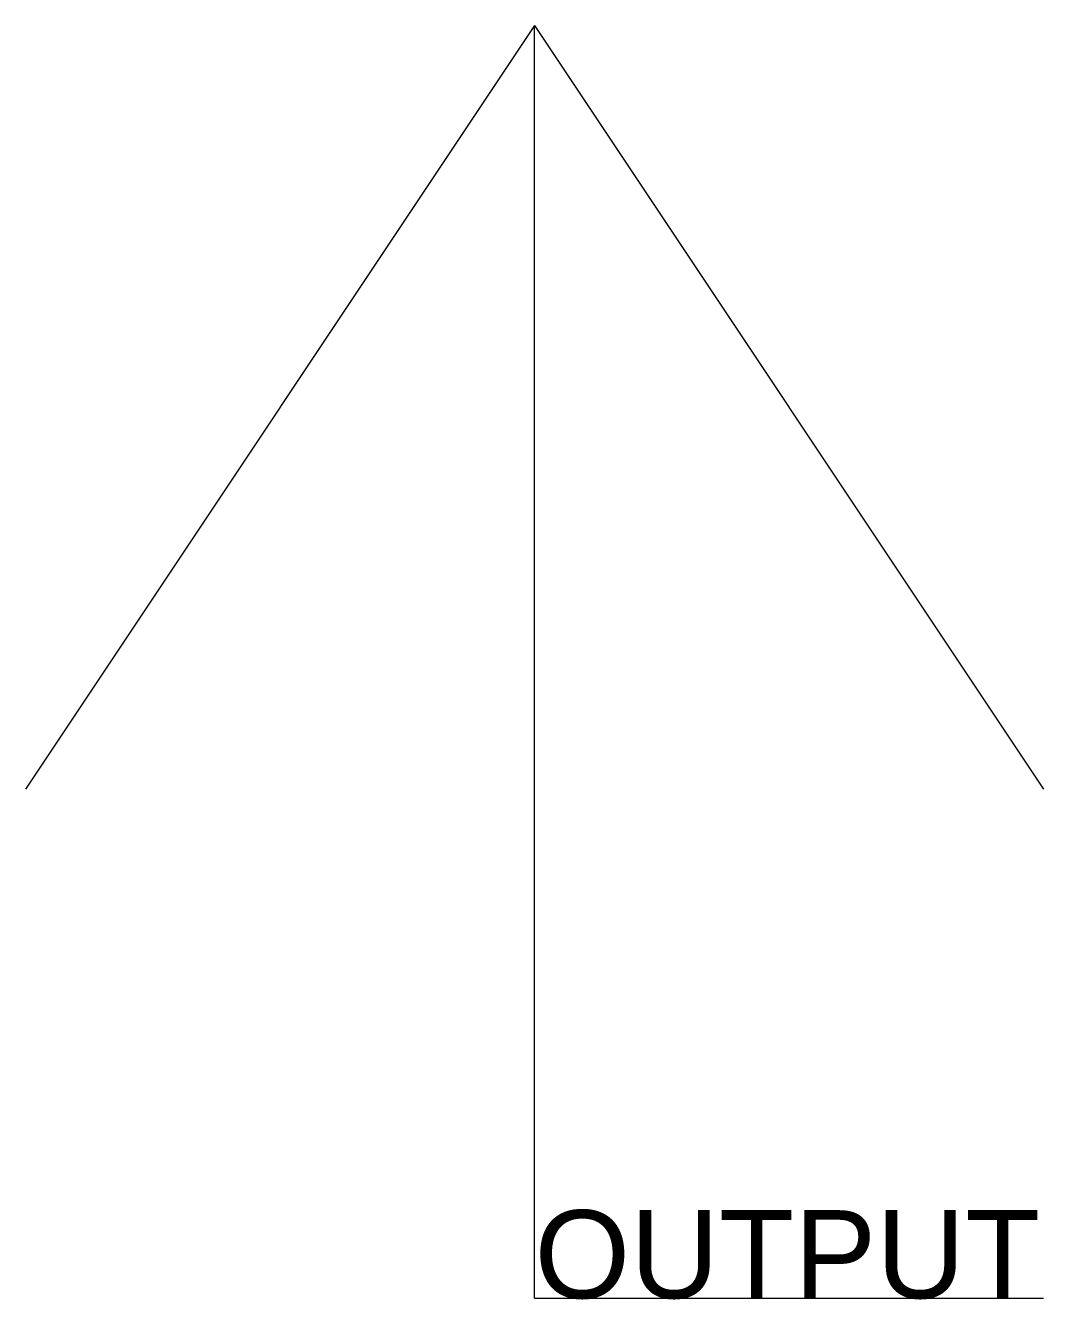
# Model space of a CAD drawing. Header units: millimetres. Extents: x -41 to 41, y 0 to 101.
import ezdxf

# ---------------------------------------------------------------- set-up
doc = ezdxf.new("R2010")
doc.units = ezdxf.units.MM
doc.styles.get("Standard").update_dxf_attribs({"font": 'arial.ttf'})

msp = doc.modelspace()

# ---------------------------------------------------------------- linework, layer by layer
for p, q in [((0, 101.41), (-40.57, 40.57)), ((0, 0), (0, 101.41)), ((0, 101.41), (40.57, 40.57)), ((0, 0), (40.57, 0))]:
    msp.add_line(p, q)

# ---------------------------------------------------------------- texts
at = {"flags": 2}
msp.add_attdef('OUTPUT', (0, 0), '1', height=7.02, dxfattribs=at)

doc.saveas('drawing.dxf')
